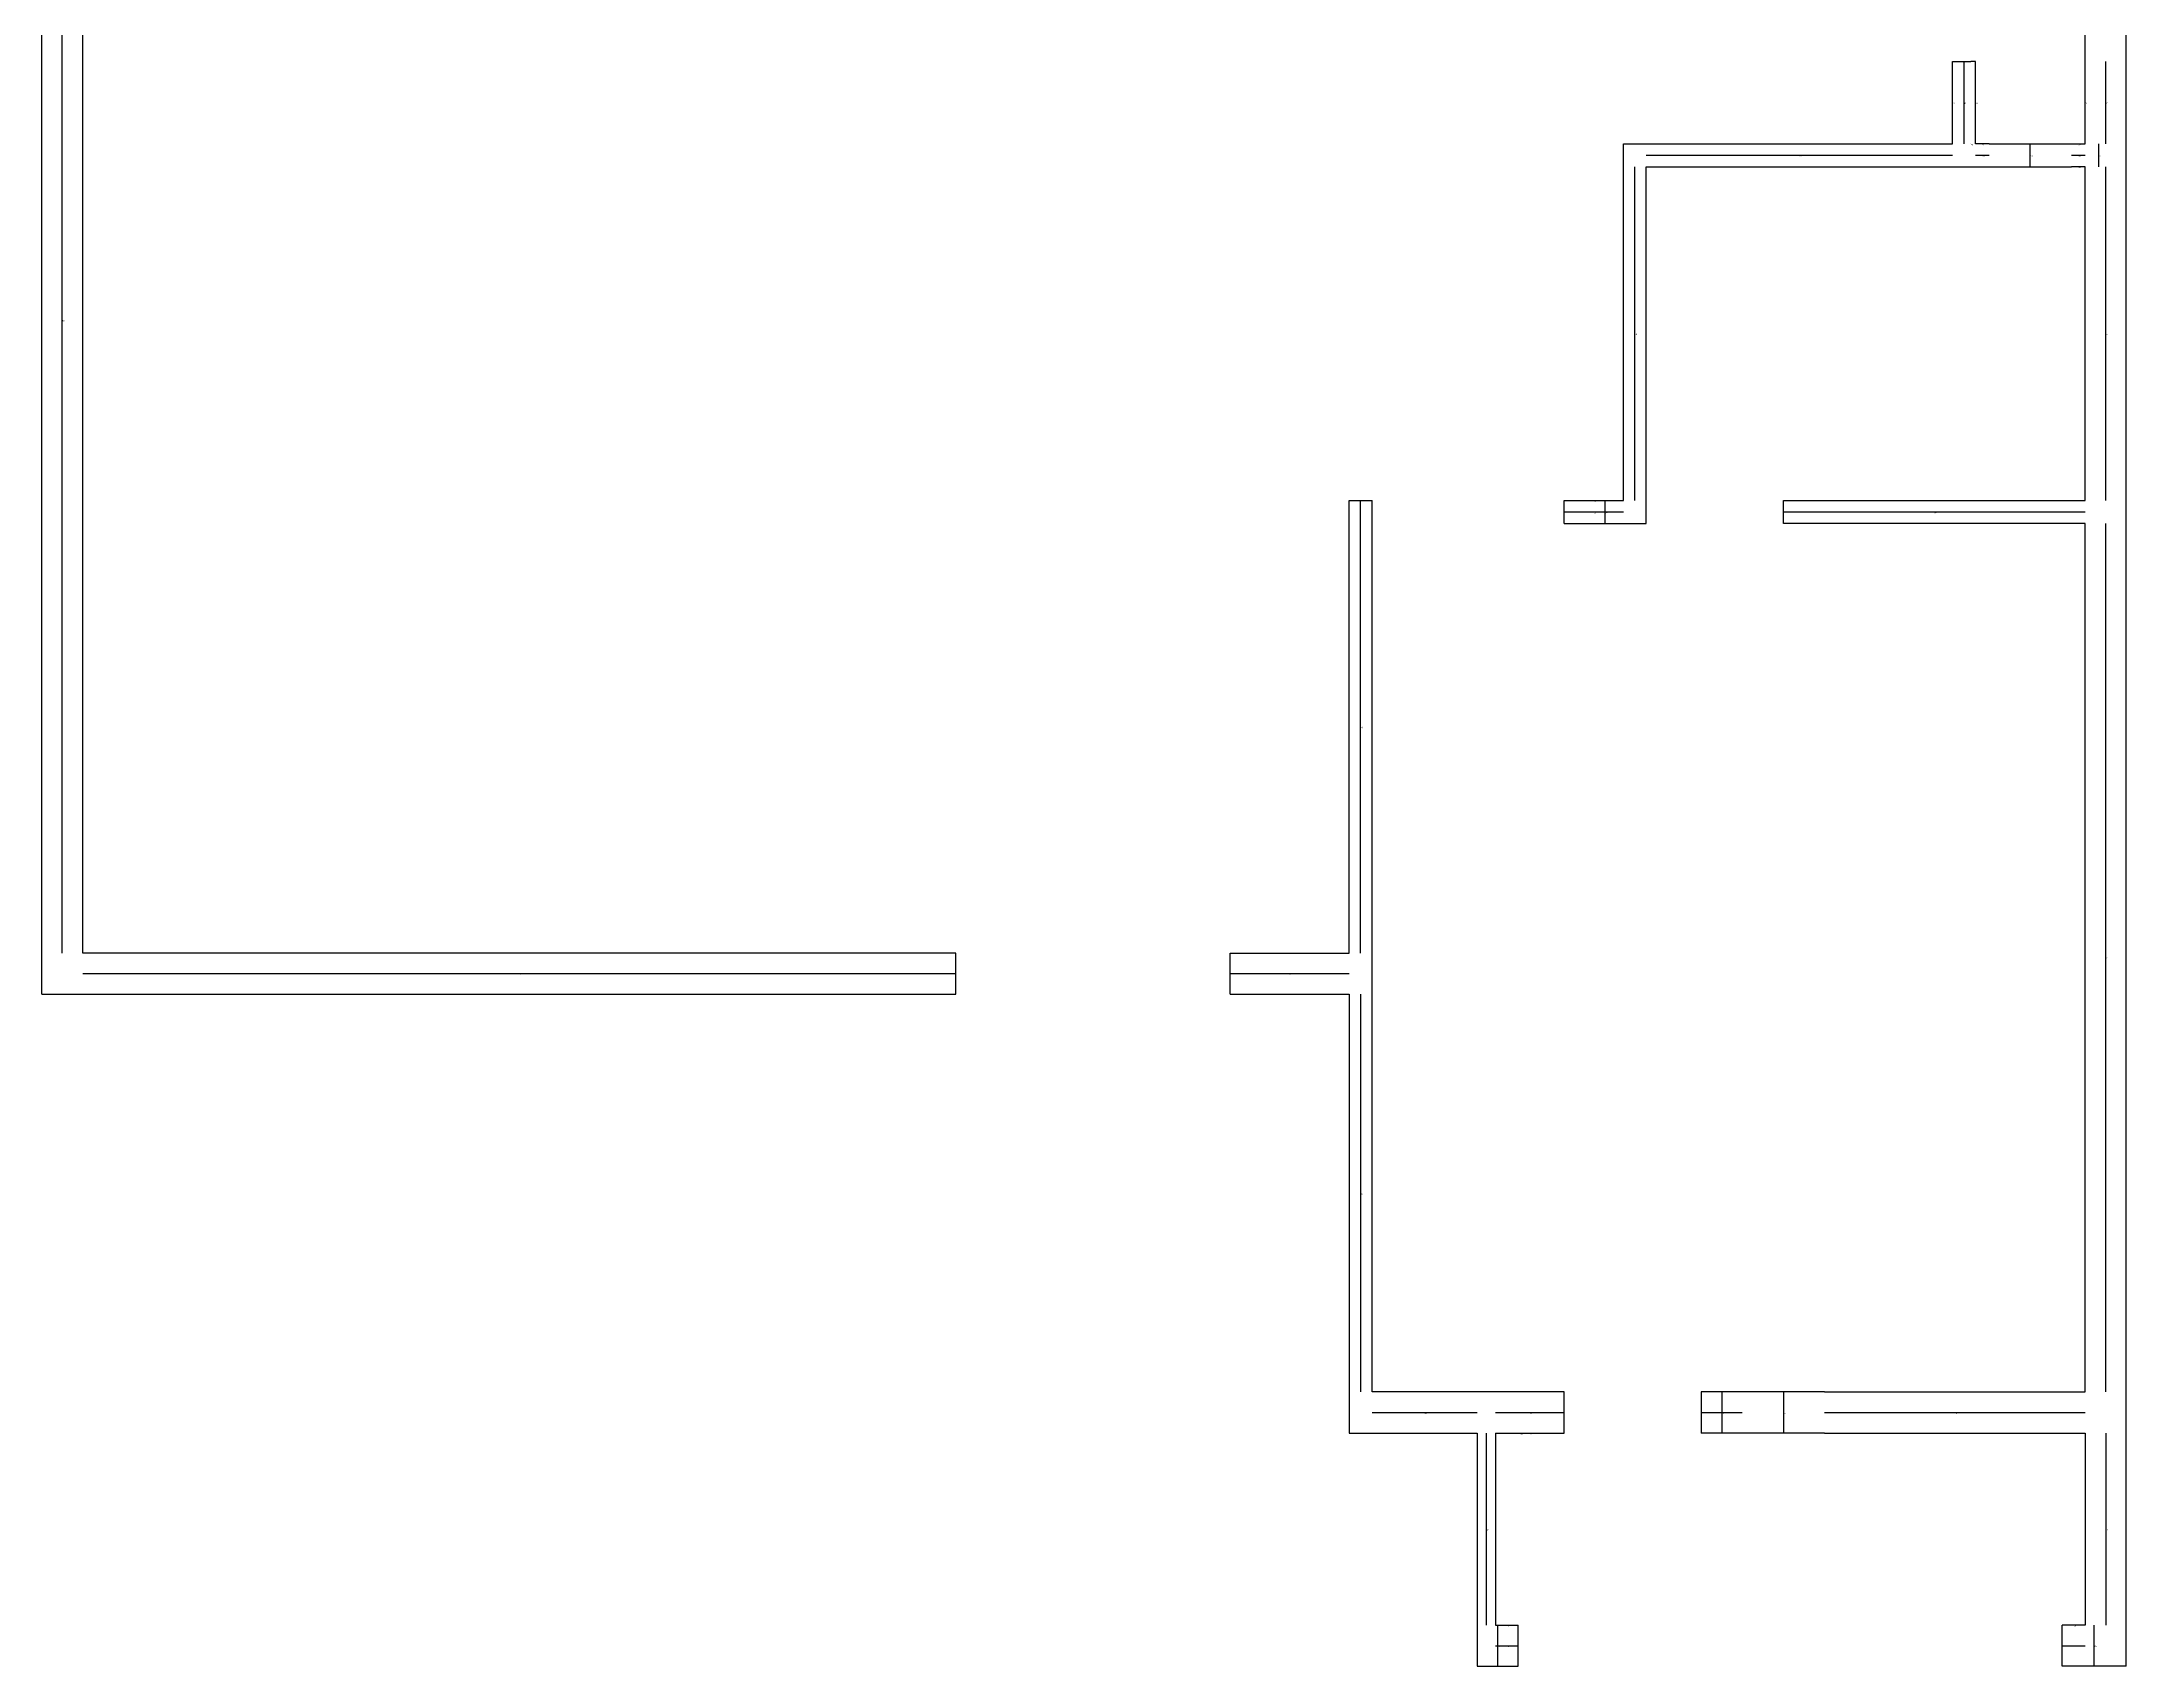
# Model space of a CAD drawing. Header units: metres. Extents: x 328 to 784, y 390 to 981.
# Drawn here: x 328 to 784, y 390 to 745.3 of the extents above; entities that cross this region are included whole.
import ezdxf

# ---------------------------------------------------------------- set-up
doc = ezdxf.new("R2010")
doc.units = ezdxf.units.M

msp = doc.modelspace()

# ---------------------------------------------------------------- linework, layer by layer
at = {"layer": 'centrelines'}
for p, q in [((332.5, 546), (332.5, 823)), ((748.5, 723), (748.5, 741)), ((779.5, 723), (779.5, 741)), ((746, 732), (746, 732)), ((751, 732), (751, 732)), ((775, 732), (775, 732)), ((679, 720.5), (746, 720.5)), ((750, 723), (750, 723)), ((751, 720.5), (754, 720.5)), ((752.5, 723), (752.5, 723)), ((763, 718), (763, 723)), ((772, 720.5), (775, 720.5)), ((773.5, 723), (773.5, 723)), ((778, 718), (778, 723)), ((676.5, 645), (676.5, 718)), ((773.5, 718), (773.5, 718)), ((779.5, 645), (779.5, 718)), ((616.5, 546), (616.5, 645)), ((667.5, 645), (667.5, 645)), ((670, 640), (670, 645)), ((661, 642.5), (674, 642.5)), ((709, 642.5), (775, 642.5)), ((779.5, 450), (779.5, 640)), ((337, 541.5), (528, 541.5)), ((588, 541.5), (614, 541.5)), ((616.5, 537), (616.5, 450)), ((695.5, 450), (695.5, 441)), ((709, 450), (709, 441)), ((619, 445.5), (642, 445.5)), ((646, 445.5), (661, 445.5)), ((691, 445.5), (700, 445.5)), ((718, 445.5), (775, 445.5)), ((644, 441), (644, 399)), ((651.5, 441), (651.5, 441)), ((653.5, 441), (653.5, 441)), ((779.5, 441), (779.5, 399)), ((646.5, 390), (646.5, 399)), ((648.5, 399), (648.5, 399)), ((772.5, 399), (772.5, 399)), ((777, 390), (777, 399)), ((646, 394.5), (651, 394.5)), ((770, 394.5), (775, 394.5))]:
    msp.add_line(p, q, dxfattribs=at)
at = {"layer": 'wall'}
for p, q in [((328, 537), (328, 981)), ((337, 546), (337, 823)), ((775, 741), (775, 759)), ((784, 741), (784, 759)), ((746, 723), (746, 741)), ((746, 741), (750, 741)), ((751, 741), (750, 741)), ((751, 723), (751, 741)), ((775, 723), (775, 741)), ((784, 390), (784, 741)), ((674, 645), (674, 723)), ((674, 723), (746, 723)), ((754, 723), (751, 723)), ((754, 723), (772, 723)), ((772, 723), (775, 723)), ((679, 640), (679, 718)), ((679, 718), (754, 718)), ((754, 718), (772, 718)), ((775, 718), (772, 718)), ((775, 645), (775, 718)), ((614, 546), (614, 645)), ((614, 645), (619, 645)), ((619, 450), (619, 645)), ((661, 640), (661, 645)), ((661, 645), (674, 645)), ((709, 640), (709, 645)), ((709, 645), (775, 645)), ((661, 640), (679, 640)), ((775, 640), (709, 640)), ((775, 450), (775, 640)), ((528, 546), (337, 546)), ((528, 537), (528, 546)), ((588, 537), (588, 546)), ((588, 546), (614, 546)), ((328, 537), (528, 537)), ((588, 537), (614, 537)), ((614, 537), (614, 441)), ((661, 450), (619, 450)), ((661, 441), (661, 450)), ((700, 450), (691, 450)), ((691, 450), (691, 441)), ((718, 450), (700, 450)), ((718, 450), (775, 450)), ((614, 441), (642, 441)), ((642, 441), (642, 390)), ((646, 441), (661, 441)), ((646, 441), (646, 399)), ((700, 441), (691, 441)), ((718, 441), (700, 441)), ((718, 441), (775, 441)), ((775, 441), (775, 399)), ((646, 399), (651, 399)), ((651, 390), (651, 399)), ((775, 399), (770, 399)), ((770, 390), (770, 399)), ((642, 390), (651, 390)), ((784, 390), (770, 390))]:
    msp.add_line(p, q, dxfattribs=at)

# ---------------------------------------------------------------- texts
at = {"layer": 'centrelines', "char_height": 0.3, "attachment_point": 1}
for s, insert in [('42', (746, 732)), ('39', (748.5, 732)), ('44', (751, 732)), ('51', (775, 732)), ('50', (779.5, 732)), ('25', (712.5, 720.5)), ('45', (750, 723)), ('47', (752.5, 723)), ('48', (752.5, 720.5)), ('49', (763, 720.5)), ('55', (773.5, 723)), ('56', (773.5, 720.5)), ('57', (778, 720.5)), ('58', (773.5, 718)), ('18', (332.5, 684.5)), ('26', (676.5, 681.5)), ('59', (779.5, 681.5)), ('53', (667.5, 645)), ('52', (667.5, 642.5)), ('54', (670, 642.5)), ('60', (742, 642.5)), ('43', (616.5, 595.5)), ('62', (779.5, 545)), ('61', (432.5, 541.5)), ('63', (601, 541.5)), ('64', (616.5, 493.5)), ('65', (630.5, 445.5)), ('66', (653.5, 445.5)), ('70', (695.5, 445.5)), ('71', (695.5, 445.5)), ('72', (709, 445.5)), ('73', (746.5, 445.5)), ('68', (651.5, 441)), ('69', (653.5, 441)), ('67', (644, 420)), ('77', (779.5, 420)), ('75', (648.5, 399)), ('78', (772.5, 399)), ('74', (646.5, 394.5)), ('76', (648.5, 394.5)), ('80', (772.5, 394.5)), ('79', (777, 394.5))]:
    msp.add_mtext(s, dxfattribs=dict(at, insert=insert))

doc.saveas('drawing.dxf')
